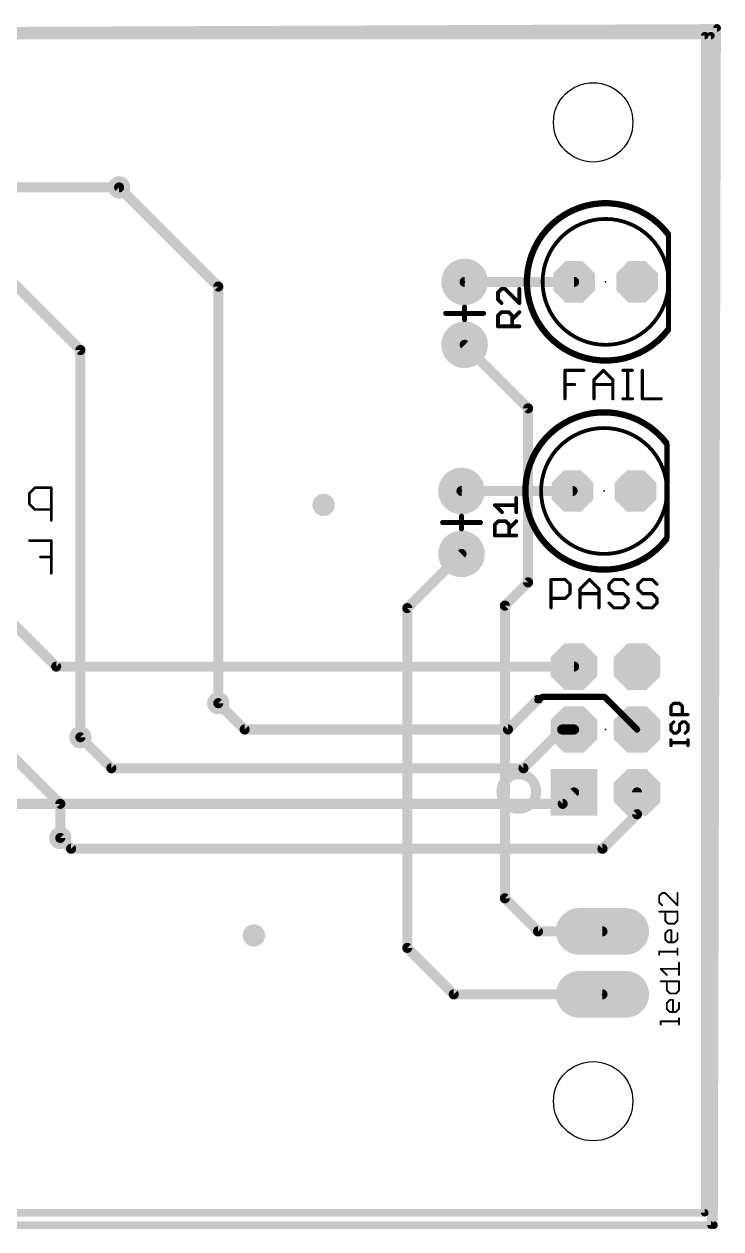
# Model space of a CAD drawing. Extents: x 25.3 to 88.7, y 19.8 to 68.5.
# Drawn here: x 60.54 to 88.65, y 19.85 to 68.46 of the extents above; entities that cross this region are included whole.
import ezdxf

# ---------------------------------------------------------------- set-up
doc = ezdxf.new("R2010")
doc.units = 0
for name, color, linetype in [('1', 22, 'CONTINUOUS'), ('16', 175, 'CONTINUOUS'), ('17', 82, 'CONTINUOUS'), ('18', 82, 'CONTINUOUS'), ('20', 7, 'CONTINUOUS'), ('21', 253, 'CONTINUOUS'), ('23', 7, 'CONTINUOUS'), ('24', 7, 'CONTINUOUS'), ('25', 253, 'CONTINUOUS'), ('26', 253, 'CONTINUOUS')]:
    doc.layers.add(name, color=color, linetype=linetype)

# ---------------------------------------------------------------- blocks, each defined once
blk = doc.blocks.new('OCTAGONP')
at = {"const_width": 0.5}
blk.add_lwpolyline([(-0.25, -0.1036), (-0.25, 0.1036), (-0.1036, 0.25), (0.1036, 0.25), (0.25, 0.1036), (0.25, -0.1036), (0.1036, -0.25), (-0.1036, -0.25), (-0.25, -0.1036), (-0.25, 0.1036)], dxfattribs=at)
blk = doc.blocks.new('SQUAREP')
blk.add_solid([(-0.5, -0.5), (0.5, -0.5), (-0.5, 0.5), (0.5, 0.5)])
blk = doc.blocks.new('LONGP100')
at = {"const_width": 1}
blk.add_lwpolyline([(-0.5, 0), (0.5, 0)], dxfattribs=at)
at = {"const_width": 0.5}
for points in [[(-0.5, 0.25, 1), (-0.5, -0.25)], [(0.5, -0.25, 1), (0.5, 0.25)]]:
    blk.add_lwpolyline(points, format="xyb", dxfattribs=at)
blk = doc.blocks.new('ROUNDP')
at = {"const_width": 0.5}
blk.add_lwpolyline([(0, -0.25, 1), (0, 0.25, 1), (0, -0.25)], format="xyb", dxfattribs=at)
blk = doc.blocks.new('ROUNDV')
at = {"const_width": 0.5}
blk.add_lwpolyline([(0, -0.25, 1), (0, 0.25, 1), (0, -0.25)], format="xyb", dxfattribs=at)

msp = doc.modelspace()

# ---------------------------------------------------------------- linework, layer by layer
at = {"layer": '1'}
for points, const_width in [([(25.4375, 68.125), (88.25, 68)], 0.3048), ([(88.25, 68), (88.25, 20)], 0.3048), ([(64.375, 61.875), (45.375, 61.875)], 0.4064), ([(78.3125, 58.0625), (82.73, 58.0625)], 0.4064), ([(78.1875, 49.625), (82.6675, 49.625)], 0.4064), ([(61.835, 42.54), (58.9375, 45.4375)], 0.4064), ([(82.73, 42.54), (61.835, 42.54)], 0.4064), ([(80.0625, 40), (81.25, 41.1875)], 0.4064), ([(81.3125, 41.1875), (81.4375, 41.3125)], 0.254), ([(81.4375, 41.3125), (83.9575, 41.3125)], 0.254), ([(83.9575, 41.3125), (85.27, 40)], 0.254), ([(69.4375, 40), (68.375, 41.0625)], 0.4064), ([(81.25, 41.1875), (81.3125, 41.1875)], 0.254), ([(64.0625, 38.4375), (62.8125, 39.6875)], 0.4064), ([(80.0625, 40), (69.4375, 40)], 0.4064), ([(82.25, 40), (80.6875, 38.4375)], 0.4064), ([(82.73, 40), (82.25, 40)], 0.4064), ([(80.6875, 38.4375), (64.0625, 38.4375)], 0.4064), ([(82.27, 37), (82.73, 37.46)], 0.4064), ([(85.27, 37.46), (85.27, 36.5825)], 0.4064), ([(49.6875, 37), (82.27, 37)], 0.4064), ([(85.27, 36.5825), (83.875, 35.1875)], 0.4064), ([(62.4375, 35.1875), (62, 35.625)], 0.4064), ([(83.875, 35.1875), (62.4375, 35.1875)], 0.4064), ([(88.25, 20), (25.4375, 20)], 0.3048)]:
    msp.add_lwpolyline(points, dxfattribs=dict(at, const_width=const_width))
for points, const_width in [([(88.3262, 68, 1), (88.1738, 68)], 0.1524), ([(88.2498, 67.9238, 1), (88.2502, 68.0762)], 0.1524), ([(64.375, 61.7734, 1), (64.375, 61.9766)], 0.2032), ([(78.3125, 58.1641, 1), (78.3125, 57.9609)], 0.2032), ([(82.73, 57.9609, 1), (82.73, 58.1641)], 0.2032), ([(78.1875, 49.7266, 1), (78.1875, 49.5234)], 0.2032), ([(82.6675, 49.5234, 1), (82.6675, 49.7266)], 0.2032), ([(61.835, 42.6416, 1), (61.835, 42.4384)], 0.2032), ([(61.7632, 42.4682, 1), (61.9068, 42.6118)], 0.2032), ([(82.73, 42.4384, 1), (82.73, 42.6416)], 0.2032), ([(81.3218, 41.1157, 1), (81.1782, 41.2593)], 0.2032), ([(81.4375, 41.376, 1), (81.4375, 41.249)], 0.127), ([(81.4824, 41.2676, 1), (81.3926, 41.3574)], 0.127), ([(84.0024, 41.3574, 1), (83.9126, 41.2676)], 0.127), ([(83.9575, 41.249, 1), (83.9575, 41.376)], 0.127), ([(68.4468, 41.1343, 1), (68.3032, 40.9907)], 0.2032), ([(81.25, 41.251, 1), (81.25, 41.124)], 0.127), ([(81.2676, 41.2324, 1), (81.3574, 41.1426)], 0.127), ([(81.3125, 41.124, 1), (81.3125, 41.251)], 0.127), ([(62.8843, 39.7593, 1), (62.7407, 39.6157)], 0.2032), ([(69.4375, 40.1016, 1), (69.4375, 39.8984)], 0.2032), ([(69.3657, 39.9282, 1), (69.5093, 40.0718)], 0.2032), ([(79.9907, 40.0718, 1), (80.1343, 39.9282)], 0.2032), ([(80.0625, 39.8984, 1), (80.0625, 40.1016)], 0.2032), ([(82.25, 40.1016, 1), (82.25, 39.8984)], 0.2032), ([(82.3218, 39.9282, 1), (82.1782, 40.0718)], 0.2032), ([(82.73, 39.8984, 1), (82.73, 40.1016)], 0.2032), ([(85.2251, 39.9551, 1), (85.3149, 40.0449)], 0.127), ([(64.0625, 38.5391, 1), (64.0625, 38.3359)], 0.2032), ([(63.9907, 38.3657, 1), (64.1343, 38.5093)], 0.2032), ([(80.6157, 38.5093, 1), (80.7593, 38.3657)], 0.2032), ([(80.6875, 38.3359, 1), (80.6875, 38.5391)], 0.2032), ([(82.8018, 37.3882, 1), (82.6582, 37.5318)], 0.2032), ([(85.3716, 37.46, 1), (85.1684, 37.46)], 0.2032), ([(82.1982, 37.0718, 1), (82.3418, 36.9282)], 0.2032), ([(82.27, 36.8984, 1), (82.27, 37.1016)], 0.2032), ([(85.1684, 36.5825, 1), (85.3716, 36.5825)], 0.2032), ([(85.3418, 36.5107, 1), (85.1982, 36.6543)], 0.2032), ([(62.0718, 35.6968, 1), (61.9282, 35.5532)], 0.2032), ([(62.4375, 35.2891, 1), (62.4375, 35.0859)], 0.2032), ([(62.3657, 35.1157, 1), (62.5093, 35.2593)], 0.2032), ([(83.8032, 35.2593, 1), (83.9468, 35.1157)], 0.2032), ([(83.875, 35.0859, 1), (83.875, 35.2891)], 0.2032), ([(88.1738, 20, 1), (88.3262, 20)], 0.1524), ([(88.25, 19.9238, 1), (88.25, 20.0762)], 0.1524)]:
    msp.add_lwpolyline(points, format="xyb", dxfattribs=dict(at, const_width=const_width))
at = {"layer": '16'}
for points, const_width in [([(25.5625, 68.0625), (88.5, 68.3125)], 0.3048), ([(88.5, 68.3125), (88.375, 20)], 0.3048), ([(68.375, 57.875), (64.375, 61.875)], 0.4064), ([(62.8125, 55.3125), (58.4375, 59.6875)], 0.4064), ([(68.375, 41.0625), (68.375, 57.875)], 0.4064), ([(62.8125, 39.6875), (62.8125, 55.3125)], 0.4064), ([(80.875, 52.96), (78.3125, 55.5225)], 0.4064), ([(80.875, 45.9375), (80.875, 52.96)], 0.4064), ([(76, 44.8975), (78.1875, 47.085)], 0.4064), ([(79.9375, 45), (80.875, 45.9375)], 0.4064), ([(76, 31.1875), (76, 44.8975)], 0.4064), ([(79.9375, 33.1875), (79.9375, 45)], 0.4064), ([(62, 37), (59, 40)], 0.4064), ([(62, 35.625), (62, 37)], 0.4064), ([(81.2725, 31.8525), (79.9375, 33.1875)], 0.4064), ([(83.875, 31.8525), (81.2725, 31.8525)], 0.4064), ([(77.875, 29.3125), (76, 31.1875)], 0.4064), ([(83.875, 29.3125), (77.875, 29.3125)], 0.4064), ([(88.375, 20), (25.4375, 20)], 0.3048)]:
    msp.add_lwpolyline(points, dxfattribs=dict(at, const_width=const_width))
for points, const_width in [([(88.5762, 68.3123, 1), (88.4238, 68.3127)], 0.1524), ([(88.5003, 68.2363, 1), (88.4997, 68.3887)], 0.1524), ([(64.4468, 61.9468, 1), (64.3032, 61.8032)], 0.2032), ([(68.4766, 57.875, 1), (68.2734, 57.875)], 0.2032), ([(68.3032, 57.8032, 1), (68.4468, 57.9468)], 0.2032), ([(62.9141, 55.3125, 1), (62.7109, 55.3125)], 0.2032), ([(62.7407, 55.2407, 1), (62.8843, 55.3843)], 0.2032), ([(78.3843, 55.5943, 1), (78.2407, 55.4507)], 0.2032), ([(80.9766, 52.96, 1), (80.7734, 52.96)], 0.2032), ([(80.8032, 52.8882, 1), (80.9468, 53.0318)], 0.2032), ([(78.2593, 47.0132, 1), (78.1157, 47.1568)], 0.2032), ([(80.7734, 45.9375, 1), (80.9766, 45.9375)], 0.2032), ([(80.9468, 45.8657, 1), (80.8032, 46.0093)], 0.2032), ([(76.1016, 44.8975, 1), (75.8984, 44.8975)], 0.2032), ([(75.9282, 44.9693, 1), (76.0718, 44.8257)], 0.2032), ([(80.0391, 45, 1), (79.8359, 45)], 0.2032), ([(79.8657, 45.0718, 1), (80.0093, 44.9282)], 0.2032), ([(68.2734, 41.0625, 1), (68.4766, 41.0625)], 0.2032), ([(62.7109, 39.6875, 1), (62.9141, 39.6875)], 0.2032), ([(62.1016, 37, 1), (61.8984, 37)], 0.2032), ([(61.9282, 36.9282, 1), (62.0718, 37.0718)], 0.2032), ([(61.8984, 35.625, 1), (62.1016, 35.625)], 0.2032), ([(79.8359, 33.1875, 1), (80.0391, 33.1875)], 0.2032), ([(80.0093, 33.2593, 1), (79.8657, 33.1157)], 0.2032), ([(81.2725, 31.9541, 1), (81.2725, 31.7509)], 0.2032), ([(81.2007, 31.7807, 1), (81.3443, 31.9243)], 0.2032), ([(83.875, 31.7509, 1), (83.875, 31.9541)], 0.2032), ([(75.8984, 31.1875, 1), (76.1016, 31.1875)], 0.2032), ([(76.0718, 31.2593, 1), (75.9282, 31.1157)], 0.2032), ([(77.875, 29.4141, 1), (77.875, 29.2109)], 0.2032), ([(77.8032, 29.2407, 1), (77.9468, 29.3843)], 0.2032), ([(83.875, 29.2109, 1), (83.875, 29.4141)], 0.2032), ([(88.2988, 20.0002, 1), (88.4512, 19.9998)], 0.1524), ([(88.375, 19.9238, 1), (88.375, 20.0762)], 0.1524)]:
    msp.add_lwpolyline(points, format="xyb", dxfattribs=dict(at, const_width=const_width))
at = {"layer": '20', "const_width": 0.3048}
for points in [[(25.5, 68), (88, 68)], [(88, 68), (88, 20.5)], [(88, 20.5), (25.5, 20.5)]]:
    msp.add_lwpolyline(points, dxfattribs=at)
at = {"layer": '20', "const_width": 0.1524}
for points in [[(88.0762, 68, 1), (87.9238, 68)], [(88, 67.9238, 1), (88, 68.0762)], [(87.9238, 20.5, 1), (88.0762, 20.5)], [(88, 20.4238, 1), (88, 20.5762)]]:
    msp.add_lwpolyline(points, format="xyb", dxfattribs=at)
at = {"layer": '20'}
for centre in [(83.5, 64.5), (83.5, 25)]:
    msp.add_circle(centre, 1.6, dxfattribs=at)
at = {"layer": '21'}
for points, const_width in [([(86.54, 59.9675, 3), (86.54, 56.1575)], 0.254), ([(84, 55.5225, 1), (84, 60.6025, 1), (84, 55.5225)], 0.1524), ([(86.5908, 59.9675, 1), (86.4892, 59.9675)], 0.1016), ([(77.5505, 56.8433, 1), (77.5505, 56.7417)], 0.1016), ([(78.3633, 57.0465, 1), (78.2617, 57.0465)], 0.1016), ([(78.3125, 56.8433, 1), (78.3125, 56.7417)], 0.1016), ([(78.3633, 56.7925, 1), (78.2617, 56.7925)], 0.1016), ([(78.3125, 56.7417, 1), (78.3125, 56.8433)], 0.1016), ([(79.0745, 56.7417, 1), (79.0745, 56.8433)], 0.1016), ([(78.2617, 56.7925, 1), (78.3633, 56.7925)], 0.1016), ([(78.2617, 56.5385, 1), (78.3633, 56.5385)], 0.1016), ([(86.4892, 56.1575, 1), (86.5908, 56.1575)], 0.1016), ([(86.4775, 51.53, 3), (86.4775, 47.72)], 0.254), ([(83.9375, 47.085, 1), (83.9375, 52.165, 1), (83.9375, 47.085)], 0.1524), ([(86.5283, 51.53, 1), (86.4267, 51.53)], 0.1016), ([(78.2383, 48.609, 1), (78.1367, 48.609)], 0.1016), ([(77.4255, 48.4058, 1), (77.4255, 48.3042)], 0.1016), ([(78.1875, 48.4058, 1), (78.1875, 48.3042)], 0.1016), ([(78.2383, 48.355, 1), (78.1367, 48.355)], 0.1016), ([(78.1367, 48.355, 1), (78.2383, 48.355)], 0.1016), ([(78.1367, 48.101, 1), (78.2383, 48.101)], 0.1016), ([(78.1875, 48.3042, 1), (78.1875, 48.4058)], 0.1016), ([(78.9495, 48.3042, 1), (78.9495, 48.4058)], 0.1016), ([(86.4267, 47.72, 1), (86.5283, 47.72)], 0.1016)]:
    msp.add_lwpolyline(points, format="xyb", dxfattribs=dict(at, const_width=const_width))
at = {"layer": '21', "const_width": 0.2032}
for points in [[(86.54, 56.1575), (86.54, 59.9675)], [(77.5505, 56.7925), (78.3125, 56.7925)], [(78.3125, 56.7925), (78.3125, 57.0465)], [(78.3125, 56.7925), (79.0745, 56.7925)], [(78.3125, 56.5385), (78.3125, 56.7925)], [(86.4775, 47.72), (86.4775, 51.53)], [(78.1875, 48.355), (78.1875, 48.609)], [(77.4255, 48.355), (78.1875, 48.355)], [(78.1875, 48.355), (78.9495, 48.355)], [(78.1875, 48.101), (78.1875, 48.355)]]:
    msp.add_lwpolyline(points, dxfattribs=at)
at = {"layer": '23'}
for p in [(78.3125, 58.0625), (84, 58.0625), (78.1875, 49.625), (83.9375, 49.625), (83.875, 29.3125)]:
    msp.add_point(p, dxfattribs=at)
at = {"layer": '24'}
msp.add_point((84, 40), dxfattribs=at)
at = {"layer": '25'}
for points, const_width in [([(79.802, 57.7794), (79.658, 57.6354)], 0.1524), ([(79.9461, 57.7794), (79.802, 57.7794)], 0.1524), ([(80.5223, 57.2032), (79.9461, 57.7794)], 0.1524), ([(80.5223, 57.7794), (80.5223, 57.2032)], 0.1524), ([(79.658, 57.6354), (79.658, 57.3472)], 0.1524), ([(79.658, 57.3472), (79.802, 57.2032)], 0.1524), ([(79.658, 56.6998), (79.802, 56.8439)], 0.1524), ([(79.802, 56.8439), (80.0901, 56.8439)], 0.1524), ([(80.0901, 56.8439), (80.2342, 56.6998)], 0.1524), ([(80.2342, 56.5558), (80.5223, 56.8439)], 0.1524), ([(79.658, 56.2677), (79.658, 56.6998)], 0.1524), ([(80.2342, 56.6998), (80.2342, 56.2677)], 0.1524), ([(80.5223, 56.2677), (79.658, 56.2677)], 0.1524), ([(82.3635, 53.3469), (82.3635, 54.4909)], 0.127), ([(82.3635, 54.4909), (83.1262, 54.4909)], 0.127), ([(83.5329, 54.1096), (83.9142, 54.4909)], 0.127), ([(83.9142, 54.4909), (84.2955, 54.1096)], 0.127), ([(84.7023, 54.4909), (85.0836, 54.4909)], 0.127), ([(84.893, 53.3469), (84.893, 54.4909)], 0.127), ([(85.4819, 54.4909), (85.4819, 53.3469)], 0.127), ([(82.3635, 53.9189), (82.7448, 53.9189)], 0.127), ([(83.5329, 53.3469), (83.5329, 54.1096)], 0.127), ([(83.5329, 53.9189), (84.2955, 53.9189)], 0.127), ([(84.2955, 54.1096), (84.2955, 53.3469)], 0.127), ([(84.7023, 53.3469), (85.0836, 53.3469)], 0.127), ([(85.4819, 53.3469), (86.2445, 53.3469)], 0.127), ([(79.8211, 48.7657), (79.533, 49.0538)], 0.1524), ([(79.533, 49.0538), (80.3973, 49.0538)], 0.1524), ([(80.3973, 48.7657), (80.3973, 49.3419)], 0.1524), ([(79.533, 48.2623), (79.677, 48.4064)], 0.1524), ([(79.533, 47.8302), (79.533, 48.2623)], 0.1524), ([(79.677, 48.4064), (79.9651, 48.4064)], 0.1524), ([(79.9651, 48.4064), (80.1092, 48.2623)], 0.1524), ([(80.1092, 48.1183), (80.3973, 48.4064)], 0.1524), ([(80.1092, 48.2623), (80.1092, 47.8302)], 0.1524), ([(80.3973, 47.8302), (79.533, 47.8302)], 0.1524), ([(81.801, 44.9094), (81.801, 46.0534)], 0.127), ([(81.801, 46.0534), (82.373, 46.0534)], 0.127), ([(82.373, 46.0534), (82.5637, 45.8627)], 0.127), ([(82.5637, 45.8627), (82.5637, 45.4814)], 0.127), ([(82.9704, 45.672), (83.3517, 46.0534)], 0.127), ([(82.9704, 44.9094), (82.9704, 45.672)], 0.127), ([(83.3517, 46.0534), (83.733, 45.672)], 0.127), ([(83.733, 45.672), (83.733, 44.9094)], 0.127), ([(84.3305, 46.0534), (84.1398, 45.8627)], 0.127), ([(84.1398, 45.8627), (84.1398, 45.672)], 0.127), ([(84.1398, 45.672), (84.3305, 45.4814)], 0.127), ([(84.7118, 46.0534), (84.3305, 46.0534)], 0.127), ([(84.9024, 45.8627), (84.7118, 46.0534)], 0.127), ([(85.4999, 46.0534), (85.3092, 45.8627)], 0.127), ([(85.3092, 45.8627), (85.3092, 45.672)], 0.127), ([(85.3092, 45.672), (85.4999, 45.4814)], 0.127), ([(85.8812, 46.0534), (85.4999, 46.0534)], 0.127), ([(86.0718, 45.8627), (85.8812, 46.0534)], 0.127), ([(82.373, 45.2907), (81.801, 45.2907)], 0.127), ([(82.5637, 45.4814), (82.373, 45.2907)], 0.127), ([(82.9704, 45.4814), (83.733, 45.4814)], 0.127), ([(84.3305, 45.4814), (84.7118, 45.4814)], 0.127), ([(84.7118, 45.4814), (84.9024, 45.2907)], 0.127), ([(84.9024, 45.2907), (84.9024, 45.1001)], 0.127), ([(85.4999, 45.4814), (85.8812, 45.4814)], 0.127), ([(85.8812, 45.4814), (86.0718, 45.2907)], 0.127), ([(86.0718, 45.2907), (86.0718, 45.1001)], 0.127), ([(84.3305, 44.9094), (84.1398, 45.1001)], 0.127), ([(84.7118, 44.9094), (84.3305, 44.9094)], 0.127), ([(84.9024, 45.1001), (84.7118, 44.9094)], 0.127), ([(85.4999, 44.9094), (85.3092, 45.1001)], 0.127), ([(85.8812, 44.9094), (85.4999, 44.9094)], 0.127), ([(86.0718, 45.1001), (85.8812, 44.9094)], 0.127), ([(86.6376, 40.9441), (86.752, 41.0585)], 0.127), ([(86.6376, 40.6009), (86.6376, 40.9441)], 0.127), ([(86.752, 41.0585), (86.9808, 41.0585)], 0.127), ([(86.9808, 41.0585), (87.0952, 40.9441)], 0.127), ([(87.0952, 40.9441), (87.0952, 40.6009)], 0.127), ([(87.324, 40.6009), (86.6376, 40.6009)], 0.127), ([(86.752, 40.31), (86.6376, 40.1956)], 0.127), ([(86.9808, 40.1956), (87.0952, 40.31)], 0.127), ([(87.0952, 40.31), (87.2096, 40.31)], 0.127), ([(87.2096, 40.31), (87.324, 40.1956)], 0.127), ([(86.6376, 40.1956), (86.6376, 39.9668)], 0.127), ([(86.6376, 39.9668), (86.752, 39.8524)], 0.127), ([(86.752, 39.8524), (86.8664, 39.8524)], 0.127), ([(86.8664, 39.8524), (86.9808, 39.9668)], 0.127), ([(86.9808, 39.9668), (86.9808, 40.1956)], 0.127), ([(87.324, 39.9668), (87.2096, 39.8524)], 0.127), ([(87.324, 40.1956), (87.324, 39.9668)], 0.127), ([(86.6376, 39.3535), (86.6376, 39.5823)], 0.127), ([(87.324, 39.4679), (86.6376, 39.4679)], 0.127), ([(87.324, 39.3535), (87.324, 39.5823)], 0.127), ([(86.285, 33.4004), (86.1622, 33.2775)], 0.0762), ([(86.1622, 33.2775), (86.1622, 33.0317)], 0.0762), ([(86.1622, 33.0317), (86.285, 32.9089)], 0.0762), ([(86.4079, 33.4004), (86.285, 33.4004)], 0.0762), ([(86.8994, 32.9089), (86.4079, 33.4004)], 0.0762), ([(86.8994, 33.4004), (86.8994, 32.9089)], 0.0762), ([(86.1622, 32.6519), (86.8994, 32.6519)], 0.0762), ([(86.4079, 32.2833), (86.4079, 32.6519)], 0.0762), ([(86.8994, 32.6519), (86.8994, 32.2833)], 0.0762), ([(86.5308, 32.1605), (86.4079, 32.2833)], 0.0762), ([(86.7765, 32.1605), (86.5308, 32.1605)], 0.0762), ([(86.8994, 32.2833), (86.7765, 32.1605)], 0.0762), ([(86.4079, 31.7807), (86.5308, 31.9035)], 0.0762), ([(86.4079, 31.5349), (86.4079, 31.7807)], 0.0762), ([(86.5308, 31.9035), (86.6537, 31.9035)], 0.0762), ([(86.6537, 31.9035), (86.6537, 31.412)], 0.0762), ([(86.8994, 31.7807), (86.8994, 31.5349)], 0.0762), ([(86.5308, 31.412), (86.4079, 31.5349)], 0.0762), ([(86.7765, 31.412), (86.5308, 31.412)], 0.0762), ([(86.8994, 31.5349), (86.7765, 31.412)], 0.0762), ([(86.8994, 30.9131), (86.8994, 31.1588)], 0.0762), ([(86.1622, 30.9131), (86.1622, 31.036)], 0.0762), ([(86.1622, 31.036), (86.8994, 31.036)], 0.0762), ([(86.4704, 30.0964), (86.2247, 30.3421)], 0.0762), ([(86.2247, 30.3421), (86.9619, 30.3421)], 0.0762), ([(86.9619, 30.0964), (86.9619, 30.5879)], 0.0762), ([(86.2247, 29.8394), (86.9619, 29.8394)], 0.0762), ([(86.4704, 29.4708), (86.4704, 29.8394)], 0.0762), ([(86.9619, 29.8394), (86.9619, 29.4708)], 0.0762), ([(86.5933, 29.348), (86.4704, 29.4708)], 0.0762), ([(86.839, 29.348), (86.5933, 29.348)], 0.0762), ([(86.9619, 29.4708), (86.839, 29.348)], 0.0762), ([(86.4704, 28.9682), (86.5933, 29.091)], 0.0762), ([(86.4704, 28.7224), (86.4704, 28.9682)], 0.0762), ([(86.5933, 28.5995), (86.4704, 28.7224)], 0.0762), ([(86.5933, 29.091), (86.7162, 29.091)], 0.0762), ([(86.7162, 29.091), (86.7162, 28.5995)], 0.0762), ([(86.9619, 28.7224), (86.839, 28.5995)], 0.0762), ([(86.9619, 28.9682), (86.9619, 28.7224)], 0.0762), ([(86.2247, 28.1006), (86.2247, 28.2235)], 0.0762), ([(86.2247, 28.2235), (86.9619, 28.2235)], 0.0762), ([(86.839, 28.5995), (86.5933, 28.5995)], 0.0762), ([(86.9619, 28.1006), (86.9619, 28.3463)], 0.0762)]:
    msp.add_lwpolyline(points, dxfattribs=dict(at, const_width=const_width))
for points, const_width in [([(79.802, 57.8175, 1), (79.802, 57.7413)], 0.0762), ([(79.829, 57.7525, 1), (79.7751, 57.8063)], 0.0762), ([(79.973, 57.8063, 1), (79.9191, 57.7525)], 0.0762), ([(79.9461, 57.7413, 1), (79.9461, 57.8175)], 0.0762), ([(80.5604, 57.7794, 1), (80.4842, 57.7794)], 0.0762), ([(79.631, 57.6623, 1), (79.6849, 57.6084)], 0.0762), ([(79.6849, 57.3742, 1), (79.631, 57.3203)], 0.0762), ([(79.6961, 57.6354, 1), (79.6199, 57.6354)], 0.0762), ([(79.6199, 57.3472, 1), (79.6961, 57.3472)], 0.0762), ([(79.802, 56.882, 1), (79.802, 56.8058)], 0.0762), ([(79.7751, 57.1762, 1), (79.829, 57.2301)], 0.0762), ([(79.829, 56.8169, 1), (79.7751, 56.8708)], 0.0762), ([(80.1171, 56.8708, 1), (80.0632, 56.8169)], 0.0762), ([(80.0901, 56.8058, 1), (80.0901, 56.882)], 0.0762), ([(80.4842, 57.2032, 1), (80.5604, 57.2032)], 0.0762), ([(80.4954, 57.1762, 1), (80.5492, 57.2301)], 0.0762), ([(80.5492, 56.8169, 1), (80.4954, 56.8708)], 0.0762), ([(79.631, 56.7268, 1), (79.6849, 56.6729)], 0.0762), ([(79.6961, 56.6998, 1), (79.6199, 56.6998)], 0.0762), ([(80.2072, 56.5827, 1), (80.2611, 56.5288)], 0.0762), ([(80.2723, 56.6998, 1), (80.1961, 56.6998)], 0.0762), ([(80.2072, 56.6729, 1), (80.2611, 56.7268)], 0.0762), ([(79.658, 56.3058, 1), (79.658, 56.2296)], 0.0762), ([(79.6199, 56.2677, 1), (79.6961, 56.2677)], 0.0762), ([(80.1961, 56.2677, 1), (80.2723, 56.2677)], 0.0762), ([(80.5223, 56.2296, 1), (80.5223, 56.3058)], 0.0762), ([(82.3953, 54.4909, 1), (82.3317, 54.4909)], 0.0635), ([(82.3635, 54.5226, 1), (82.3635, 54.4591)], 0.0635), ([(83.1262, 54.4591, 1), (83.1262, 54.5226)], 0.0635), ([(83.9367, 54.5133, 1), (83.8918, 54.4684)], 0.0635), ([(83.9367, 54.4684, 1), (83.8918, 54.5133)], 0.0635), ([(84.7023, 54.5226, 1), (84.7023, 54.4591)], 0.0635), ([(84.9247, 54.4909, 1), (84.8612, 54.4909)], 0.0635), ([(85.0836, 54.4591, 1), (85.0836, 54.5226)], 0.0635), ([(85.5136, 54.4909, 1), (85.4501, 54.4909)], 0.0635), ([(82.3635, 53.9506, 1), (82.3635, 53.8871)], 0.0635), ([(82.7448, 53.8871, 1), (82.7448, 53.9506)], 0.0635), ([(83.5646, 54.1096, 1), (83.5011, 54.1096)], 0.0635), ([(83.5104, 54.132, 1), (83.5553, 54.0871)], 0.0635), ([(83.5329, 53.9506, 1), (83.5329, 53.8871)], 0.0635), ([(84.3273, 54.1096, 1), (84.2638, 54.1096)], 0.0635), ([(84.2731, 54.0871, 1), (84.318, 54.132)], 0.0635), ([(84.2955, 53.8871, 1), (84.2955, 53.9506)], 0.0635), ([(82.3317, 53.3469, 1), (82.3953, 53.3469)], 0.0635), ([(83.5011, 53.3469, 1), (83.5646, 53.3469)], 0.0635), ([(84.2638, 53.3469, 1), (84.3273, 53.3469)], 0.0635), ([(84.7023, 53.3787, 1), (84.7023, 53.3152)], 0.0635), ([(84.8612, 53.3469, 1), (84.9247, 53.3469)], 0.0635), ([(85.0836, 53.3152, 1), (85.0836, 53.3787)], 0.0635), ([(85.4819, 53.3787, 1), (85.4819, 53.3152)], 0.0635), ([(85.4501, 53.3469, 1), (85.5136, 53.3469)], 0.0635), ([(86.2445, 53.3152, 1), (86.2445, 53.3787)], 0.0635), ([(79.5599, 49.0807, 1), (79.506, 49.0269)], 0.0762), ([(79.533, 49.0919, 1), (79.533, 49.0157)], 0.0762), ([(80.4354, 49.3419, 1), (80.3592, 49.3419)], 0.0762), ([(80.3973, 49.0157, 1), (80.3973, 49.0919)], 0.0762), ([(79.7941, 48.7387, 1), (79.848, 48.7926)], 0.0762), ([(80.3592, 48.7657, 1), (80.4354, 48.7657)], 0.0762), ([(79.506, 48.2893, 1), (79.5599, 48.2354)], 0.0762), ([(79.5711, 48.2623, 1), (79.4949, 48.2623)], 0.0762), ([(79.677, 48.4445, 1), (79.677, 48.3683)], 0.0762), ([(79.704, 48.3794, 1), (79.6501, 48.4333)], 0.0762), ([(79.9921, 48.4333, 1), (79.9382, 48.3794)], 0.0762), ([(79.9651, 48.3683, 1), (79.9651, 48.4445)], 0.0762), ([(80.0822, 48.1452, 1), (80.1361, 48.0913)], 0.0762), ([(80.1473, 48.2623, 1), (80.0711, 48.2623)], 0.0762), ([(80.0822, 48.2354, 1), (80.1361, 48.2893)], 0.0762), ([(80.4242, 48.3794, 1), (80.3704, 48.4333)], 0.0762), ([(79.533, 47.8683, 1), (79.533, 47.7921)], 0.0762), ([(79.4949, 47.8302, 1), (79.5711, 47.8302)], 0.0762), ([(80.0711, 47.8302, 1), (80.1473, 47.8302)], 0.0762), ([(80.3973, 47.7921, 1), (80.3973, 47.8683)], 0.0762), ([(81.8328, 46.0534, 1), (81.7692, 46.0534)], 0.0635), ([(81.801, 46.0851, 1), (81.801, 46.0216)], 0.0635), ([(82.3954, 46.0758, 1), (82.3505, 46.0309)], 0.0635), ([(82.373, 46.0216, 1), (82.373, 46.0851)], 0.0635), ([(82.5954, 45.8627, 1), (82.5319, 45.8627)], 0.0635), ([(82.5412, 45.8403, 1), (82.5861, 45.8852)], 0.0635), ([(83.0021, 45.672, 1), (82.9386, 45.672)], 0.0635), ([(82.9479, 45.6945, 1), (82.9928, 45.6496)], 0.0635), ([(83.3742, 46.0758, 1), (83.3293, 46.0309)], 0.0635), ([(83.3742, 46.0309, 1), (83.3293, 46.0758)], 0.0635), ([(83.7648, 45.672, 1), (83.7013, 45.672)], 0.0635), ([(83.7106, 45.6496, 1), (83.7555, 45.6945)], 0.0635), ([(84.1715, 45.8627, 1), (84.108, 45.8627)], 0.0635), ([(84.1173, 45.8852, 1), (84.1622, 45.8403)], 0.0635), ([(84.1622, 45.6945, 1), (84.1173, 45.6496)], 0.0635), ([(84.108, 45.672, 1), (84.1715, 45.672)], 0.0635), ([(84.3305, 46.0851, 1), (84.3305, 46.0216)], 0.0635), ([(84.3529, 46.0309, 1), (84.308, 46.0758)], 0.0635), ([(84.7342, 46.0758, 1), (84.6893, 46.0309)], 0.0635), ([(84.7118, 46.0216, 1), (84.7118, 46.0851)], 0.0635), ([(84.88, 45.8403, 1), (84.9249, 45.8852)], 0.0635), ([(85.3409, 45.8627, 1), (85.2774, 45.8627)], 0.0635), ([(85.2774, 45.672, 1), (85.3409, 45.672)], 0.0635), ([(85.2867, 45.8852, 1), (85.3316, 45.8403)], 0.0635), ([(85.3316, 45.6945, 1), (85.2867, 45.6496)], 0.0635), ([(85.4999, 46.0851, 1), (85.4999, 46.0216)], 0.0635), ([(85.5223, 46.0309, 1), (85.4774, 46.0758)], 0.0635), ([(85.9036, 46.0758, 1), (85.8587, 46.0309)], 0.0635), ([(85.8812, 46.0216, 1), (85.8812, 46.0851)], 0.0635), ([(86.0494, 45.8403, 1), (86.0943, 45.8852)], 0.0635), ([(81.801, 45.3225, 1), (81.801, 45.259)], 0.0635), ([(82.3505, 45.3132, 1), (82.3954, 45.2683)], 0.0635), ([(82.373, 45.259, 1), (82.373, 45.3225)], 0.0635), ([(82.5319, 45.4814, 1), (82.5954, 45.4814)], 0.0635), ([(82.5861, 45.4589, 1), (82.5412, 45.5038)], 0.0635), ([(82.9704, 45.5131, 1), (82.9704, 45.4496)], 0.0635), ([(83.733, 45.4496, 1), (83.733, 45.5131)], 0.0635), ([(84.3305, 45.5131, 1), (84.3305, 45.4496)], 0.0635), ([(84.308, 45.4589, 1), (84.3529, 45.5038)], 0.0635), ([(84.7342, 45.5038, 1), (84.6893, 45.4589)], 0.0635), ([(84.7118, 45.4496, 1), (84.7118, 45.5131)], 0.0635), ([(84.9342, 45.2907, 1), (84.8707, 45.2907)], 0.0635), ([(84.88, 45.2683, 1), (84.9249, 45.3132)], 0.0635), ([(85.4999, 45.5131, 1), (85.4999, 45.4496)], 0.0635), ([(85.4774, 45.4589, 1), (85.5223, 45.5038)], 0.0635), ([(85.9036, 45.5038, 1), (85.8587, 45.4589)], 0.0635), ([(85.8812, 45.4496, 1), (85.8812, 45.5131)], 0.0635), ([(86.1036, 45.2907, 1), (86.0401, 45.2907)], 0.0635), ([(86.0494, 45.2683, 1), (86.0943, 45.3132)], 0.0635), ([(81.7692, 44.9094, 1), (81.8328, 44.9094)], 0.0635), ([(82.9386, 44.9094, 1), (83.0021, 44.9094)], 0.0635), ([(83.7013, 44.9094, 1), (83.7648, 44.9094)], 0.0635), ([(84.1622, 45.1225, 1), (84.1173, 45.0776)], 0.0635), ([(84.3305, 44.9412, 1), (84.3305, 44.8777)], 0.0635), ([(84.308, 44.8869, 1), (84.3529, 44.9319)], 0.0635), ([(84.6893, 44.9319, 1), (84.7342, 44.8869)], 0.0635), ([(84.7118, 44.8777, 1), (84.7118, 44.9412)], 0.0635), ([(84.8707, 45.1001, 1), (84.9342, 45.1001)], 0.0635), ([(84.9249, 45.0776, 1), (84.88, 45.1225)], 0.0635), ([(85.3316, 45.1225, 1), (85.2867, 45.0776)], 0.0635), ([(85.4999, 44.9412, 1), (85.4999, 44.8777)], 0.0635), ([(85.4774, 44.8869, 1), (85.5223, 44.9319)], 0.0635), ([(85.8587, 44.9319, 1), (85.9036, 44.8869)], 0.0635), ([(85.8812, 44.8777, 1), (85.8812, 44.9412)], 0.0635), ([(86.0401, 45.1001, 1), (86.1036, 45.1001)], 0.0635), ([(86.0943, 45.0776, 1), (86.0494, 45.1225)], 0.0635), ([(86.6694, 40.9441, 1), (86.6059, 40.9441)], 0.0635), ([(86.6152, 40.9665, 1), (86.6601, 40.9216)], 0.0635), ([(86.752, 41.0902, 1), (86.752, 41.0267)], 0.0635), ([(86.7745, 41.036, 1), (86.7296, 41.0809)], 0.0635), ([(87.0033, 41.0809, 1), (86.9584, 41.036)], 0.0635), ([(86.9808, 41.0267, 1), (86.9808, 41.0902)], 0.0635), ([(87.127, 40.9441, 1), (87.0635, 40.9441)], 0.0635), ([(87.0728, 40.9216, 1), (87.1177, 40.9665)], 0.0635), ([(86.6376, 40.6326, 1), (86.6376, 40.5691)], 0.0635), ([(86.6059, 40.6009, 1), (86.6694, 40.6009)], 0.0635), ([(86.7745, 40.2876, 1), (86.7296, 40.3325)], 0.0635), ([(87.0952, 40.3418, 1), (87.0952, 40.2783)], 0.0635), ([(87.0635, 40.6009, 1), (87.127, 40.6009)], 0.0635), ([(87.1177, 40.2876, 1), (87.0728, 40.3325)], 0.0635), ([(87.2321, 40.3325, 1), (87.1872, 40.2876)], 0.0635), ([(87.2096, 40.2783, 1), (87.2096, 40.3418)], 0.0635), ([(87.324, 40.5691, 1), (87.324, 40.6326)], 0.0635), ([(86.6694, 40.1956, 1), (86.6059, 40.1956)], 0.0635), ([(86.6152, 40.2181, 1), (86.6601, 40.1732)], 0.0635), ([(86.6601, 39.9893, 1), (86.6152, 39.9444)], 0.0635), ([(86.6059, 39.9668, 1), (86.6694, 39.9668)], 0.0635), ([(86.752, 39.8842, 1), (86.752, 39.8207)], 0.0635), ([(86.7296, 39.83, 1), (86.7745, 39.8749)], 0.0635), ([(86.844, 39.8749, 1), (86.8889, 39.83)], 0.0635), ([(86.8664, 39.8207, 1), (86.8664, 39.8842)], 0.0635), ([(87.0126, 40.1956, 1), (86.9491, 40.1956)], 0.0635), ([(86.9491, 39.9668, 1), (87.0126, 39.9668)], 0.0635), ([(86.9584, 40.2181, 1), (87.0033, 40.1732)], 0.0635), ([(87.0033, 39.9444, 1), (86.9584, 39.9893)], 0.0635), ([(87.1872, 39.8749, 1), (87.2321, 39.83)], 0.0635), ([(87.3558, 40.1956, 1), (87.2922, 40.1956)], 0.0635), ([(87.2922, 39.9668, 1), (87.3558, 39.9668)], 0.0635), ([(87.3015, 40.1732, 1), (87.3465, 40.2181)], 0.0635), ([(87.3465, 39.9444, 1), (87.3015, 39.9893)], 0.0635), ([(86.6376, 39.4996, 1), (86.6376, 39.4361)], 0.0635), ([(86.6694, 39.5823, 1), (86.6059, 39.5823)], 0.0635), ([(86.6059, 39.3535, 1), (86.6694, 39.3535)], 0.0635), ([(87.3558, 39.5823, 1), (87.2922, 39.5823)], 0.0635), ([(87.2922, 39.3535, 1), (87.3558, 39.3535)], 0.0635), ([(87.324, 39.4361, 1), (87.324, 39.4996)], 0.0635), ([(80.5, 36.8012, 1), (80.5, 38.1988, 1), (80.5, 36.8012)], 0.4064), ([(86.1487, 33.291, 1), (86.1756, 33.264)], 0.0381), ([(86.1812, 33.2775, 1), (86.1431, 33.2775)], 0.0381), ([(86.1756, 33.0452, 1), (86.1487, 33.0183)], 0.0381), ([(86.285, 33.4194, 1), (86.285, 33.3813)], 0.0381), ([(86.2985, 33.3869, 1), (86.2716, 33.4138)], 0.0381), ([(86.4214, 33.4138, 1), (86.3944, 33.3869)], 0.0381), ([(86.4079, 33.3813, 1), (86.4079, 33.4194)], 0.0381), ([(86.9184, 33.4004, 1), (86.8804, 33.4004)], 0.0381), ([(86.1431, 33.0317, 1), (86.1812, 33.0317)], 0.0381), ([(86.1622, 32.671, 1), (86.1622, 32.6329)], 0.0381), ([(86.2716, 32.8954, 1), (86.2985, 32.9223)], 0.0381), ([(86.427, 32.6519, 1), (86.3889, 32.6519)], 0.0381), ([(86.8804, 32.9089, 1), (86.9184, 32.9089)], 0.0381), ([(86.9184, 32.6519, 1), (86.8804, 32.6519)], 0.0381), ([(86.8859, 32.8954, 1), (86.9129, 32.9223)], 0.0381), ([(86.8994, 32.6329, 1), (86.8994, 32.671)], 0.0381), ([(86.4214, 32.2968, 1), (86.3944, 32.2699)], 0.0381), ([(86.3889, 32.2833, 1), (86.427, 32.2833)], 0.0381), ([(86.5308, 32.1795, 1), (86.5308, 32.1414)], 0.0381), ([(86.5173, 32.147, 1), (86.5443, 32.1739)], 0.0381), ([(86.7631, 32.1739, 1), (86.79, 32.147)], 0.0381), ([(86.7765, 32.1414, 1), (86.7765, 32.1795)], 0.0381), ([(86.8804, 32.2833, 1), (86.9184, 32.2833)], 0.0381), ([(86.9129, 32.2699, 1), (86.8859, 32.2968)], 0.0381), ([(86.3944, 31.7941, 1), (86.4214, 31.7672)], 0.0381), ([(86.427, 31.7807, 1), (86.3889, 31.7807)], 0.0381), ([(86.5308, 31.9226, 1), (86.5308, 31.8845)], 0.0381), ([(86.5443, 31.8901, 1), (86.5173, 31.917)], 0.0381), ([(86.6727, 31.9035, 1), (86.6346, 31.9035)], 0.0381), ([(86.6537, 31.8845, 1), (86.6537, 31.9226)], 0.0381), ([(86.9184, 31.7807, 1), (86.8804, 31.7807)], 0.0381), ([(86.4214, 31.5484, 1), (86.3944, 31.5214)], 0.0381), ([(86.3889, 31.5349, 1), (86.427, 31.5349)], 0.0381), ([(86.5308, 31.4311, 1), (86.5308, 31.393)], 0.0381), ([(86.5173, 31.3986, 1), (86.5443, 31.4255)], 0.0381), ([(86.6346, 31.412, 1), (86.6727, 31.412)], 0.0381), ([(86.7631, 31.4255, 1), (86.79, 31.3986)], 0.0381), ([(86.7765, 31.393, 1), (86.7765, 31.4311)], 0.0381), ([(86.8804, 31.5349, 1), (86.9184, 31.5349)], 0.0381), ([(86.9184, 31.1588, 1), (86.8804, 31.1588)], 0.0381), ([(86.9129, 31.5214, 1), (86.8859, 31.5484)], 0.0381), ([(86.1812, 31.036, 1), (86.1431, 31.036)], 0.0381), ([(86.1622, 31.055, 1), (86.1622, 31.0169)], 0.0381), ([(86.1431, 30.9131, 1), (86.1812, 30.9131)], 0.0381), ([(86.8804, 30.9131, 1), (86.9184, 30.9131)], 0.0381), ([(86.8994, 31.0169, 1), (86.8994, 31.055)], 0.0381), ([(86.2381, 30.3556, 1), (86.2112, 30.3286)], 0.0381), ([(86.2247, 30.3612, 1), (86.2247, 30.3231)], 0.0381), ([(86.9809, 30.5879, 1), (86.9429, 30.5879)], 0.0381), ([(86.9619, 30.3231, 1), (86.9619, 30.3612)], 0.0381), ([(86.2247, 29.8585, 1), (86.2247, 29.8204)], 0.0381), ([(86.4895, 29.8394, 1), (86.4514, 29.8394)], 0.0381), ([(86.4569, 30.0829, 1), (86.4839, 30.1098)], 0.0381), ([(86.9429, 30.0964, 1), (86.9809, 30.0964)], 0.0381), ([(86.9809, 29.8394, 1), (86.9429, 29.8394)], 0.0381), ([(86.9619, 29.8204, 1), (86.9619, 29.8585)], 0.0381), ([(86.4839, 29.4843, 1), (86.4569, 29.4574)], 0.0381), ([(86.4514, 29.4708, 1), (86.4895, 29.4708)], 0.0381), ([(86.5933, 29.367, 1), (86.5933, 29.3289)], 0.0381), ([(86.5798, 29.3345, 1), (86.6068, 29.3614)], 0.0381), ([(86.8256, 29.3614, 1), (86.8525, 29.3345)], 0.0381), ([(86.839, 29.3289, 1), (86.839, 29.367)], 0.0381), ([(86.9429, 29.4708, 1), (86.9809, 29.4708)], 0.0381), ([(86.9754, 29.4574, 1), (86.9484, 29.4843)], 0.0381), ([(86.4569, 28.9816, 1), (86.4839, 28.9547)], 0.0381), ([(86.4839, 28.7359, 1), (86.4569, 28.7089)], 0.0381), ([(86.4895, 28.9682, 1), (86.4514, 28.9682)], 0.0381), ([(86.4514, 28.7224, 1), (86.4895, 28.7224)], 0.0381), ([(86.5933, 29.1101, 1), (86.5933, 29.072)], 0.0381), ([(86.6068, 29.0776, 1), (86.5798, 29.1045)], 0.0381), ([(86.7352, 29.091, 1), (86.6971, 29.091)], 0.0381), ([(86.7162, 29.072, 1), (86.7162, 29.1101)], 0.0381), ([(86.9809, 28.9682, 1), (86.9429, 28.9682)], 0.0381), ([(86.9429, 28.7224, 1), (86.9809, 28.7224)], 0.0381), ([(86.9754, 28.7089, 1), (86.9484, 28.7359)], 0.0381), ([(86.2437, 28.2235, 1), (86.2056, 28.2235)], 0.0381), ([(86.2247, 28.2425, 1), (86.2247, 28.2044)], 0.0381), ([(86.5933, 28.6186, 1), (86.5933, 28.5805)], 0.0381), ([(86.5798, 28.5861, 1), (86.6068, 28.613)], 0.0381), ([(86.6971, 28.5995, 1), (86.7352, 28.5995)], 0.0381), ([(86.8256, 28.613, 1), (86.8525, 28.5861)], 0.0381), ([(86.839, 28.5805, 1), (86.839, 28.6186)], 0.0381), ([(86.9809, 28.3463, 1), (86.9429, 28.3463)], 0.0381), ([(86.9619, 28.2044, 1), (86.9619, 28.2425)], 0.0381), ([(86.2056, 28.1006, 1), (86.2437, 28.1006)], 0.0381), ([(86.9429, 28.1006, 1), (86.9809, 28.1006)], 0.0381)]:
    msp.add_lwpolyline(points, format="xyb", dxfattribs=dict(at, const_width=const_width))
at = {"layer": '26', "const_width": 0.1016}
for points in [[(60.9757, 49.7563), (60.7554, 49.536)], [(61.6367, 49.7563), (60.9757, 49.7563)], [(61.6367, 48.4344), (61.6367, 49.7563)], [(60.7554, 49.536), (60.7554, 49.0954)], [(60.7554, 49.0954), (60.9757, 48.875)], [(60.9757, 48.875), (61.6367, 48.875)], [(61.6367, 47.6227), (60.7554, 47.6227)], [(61.6367, 46.3008), (61.6367, 47.6227)], [(61.6367, 46.9618), (61.1961, 46.9618)]]:
    msp.add_lwpolyline(points, dxfattribs=at)
at = {"layer": '26', "const_width": 0.0508}
for points in [[(60.9757, 49.7817, 1), (60.9757, 49.7309)], [(60.9937, 49.7384, 1), (60.9578, 49.7743)], [(61.6621, 49.7563, 1), (61.6113, 49.7563)], [(61.6367, 49.7309, 1), (61.6367, 49.7817)], [(60.7808, 49.536, 1), (60.73, 49.536)], [(60.7375, 49.554, 1), (60.7734, 49.518)], [(60.73, 49.0954, 1), (60.7808, 49.0954)], [(60.7734, 49.1133, 1), (60.7375, 49.0774)], [(60.9757, 48.9004, 1), (60.9757, 48.8496)], [(60.9578, 48.8571, 1), (60.9937, 48.893)], [(61.6367, 48.8496, 1), (61.6367, 48.9004)], [(61.6113, 48.4344, 1), (61.6621, 48.4344)], [(60.7554, 47.6481, 1), (60.7554, 47.5973)], [(61.6621, 47.6227, 1), (61.6113, 47.6227)], [(61.6367, 47.5973, 1), (61.6367, 47.6481)], [(61.1961, 46.9872, 1), (61.1961, 46.9364)], [(61.6367, 46.9364, 1), (61.6367, 46.9872)], [(61.6113, 46.3008, 1), (61.6621, 46.3008)]]:
    msp.add_lwpolyline(points, format="xyb", dxfattribs=at)

# ---------------------------------------------------------------- block references
at = {"layer": '17', "xscale": 1.8796, "yscale": 1.8796}
for name, p, rotation in [('ROUNDP', (78.3125, 58.0625), 270), ('ROUNDP', (78.3125, 58.0625), 270), ('ROUNDP', (78.3125, 55.5225), 270), ('ROUNDP', (78.3125, 55.5225), 270), ('ROUNDP', (78.1875, 49.625), 270), ('ROUNDP', (78.1875, 49.625), 270), ('ROUNDP', (78.1875, 47.085), 270), ('ROUNDP', (78.1875, 47.085), 270), ('OCTAGONP', (82.73, 42.54), 90), ('OCTAGONP', (82.73, 42.54), 90), ('OCTAGONP', (85.27, 42.54), 90), ('OCTAGONP', (85.27, 42.54), 90), ('OCTAGONP', (82.73, 40), 90), ('OCTAGONP', (82.73, 40), 90), ('OCTAGONP', (85.27, 40), 90), ('OCTAGONP', (85.27, 40), 90), ('SQUAREP', (82.73, 37.46), 90), ('SQUAREP', (82.73, 37.46), 90), ('OCTAGONP', (85.27, 37.46), 90), ('OCTAGONP', (85.27, 37.46), 90), ('LONGP100', (83.875, 31.8525), 180), ('LONGP100', (83.875, 31.8525), 180), ('LONGP100', (83.875, 29.3125), 180), ('LONGP100', (83.875, 29.3125), 180)]:
    msp.add_blockref(name, p, dxfattribs=dict(at, rotation=rotation))
at = {"layer": '17', "xscale": 1.6764, "yscale": 1.6764}
for p in [(82.73, 58.0625), (82.73, 58.0625), (85.27, 58.0625), (85.27, 58.0625), (82.6675, 49.625), (82.6675, 49.625), (85.2075, 49.625), (85.2075, 49.625)]:
    msp.add_blockref('OCTAGONP', p, dxfattribs=at)
at = {"layer": '18', "xscale": 0.9, "yscale": 0.9}
for p in [(64.375, 61.875), (64.375, 61.875), (72.625, 49.0625), (72.625, 49.0625), (68.375, 41.0625), (68.375, 41.0625), (62.8125, 39.6875), (62.8125, 39.6875), (62, 35.625), (62, 35.625), (69.8125, 31.6875), (69.8125, 31.6875)]:
    msp.add_blockref('ROUNDV', p, dxfattribs=at)

doc.saveas('drawing.dxf')
